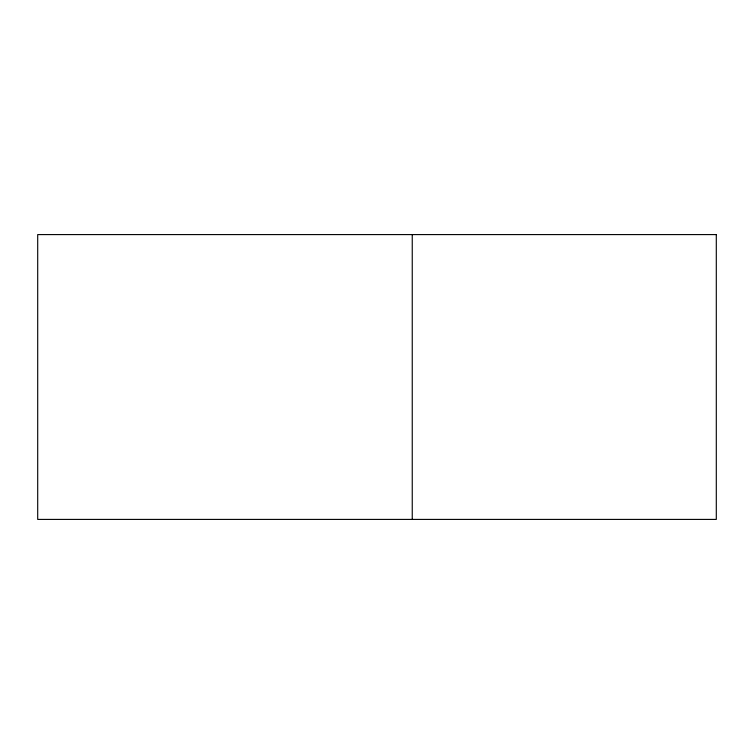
<?xml version="1.0" encoding="UTF-8"?>
<svg xmlns="http://www.w3.org/2000/svg" width="754" height="754" viewBox="0 0 754 754"><rect width="100%" height="100%" fill="white"/><g stroke="black" fill="none" stroke-linecap="round" stroke-linejoin="round"><path stroke-width="1.13" d="M412.249 234.588L412.249 519.412M716.3 234.588L37.7 234.588L37.7 519.412L716.3 519.412L716.3 234.588"/></g></svg>
